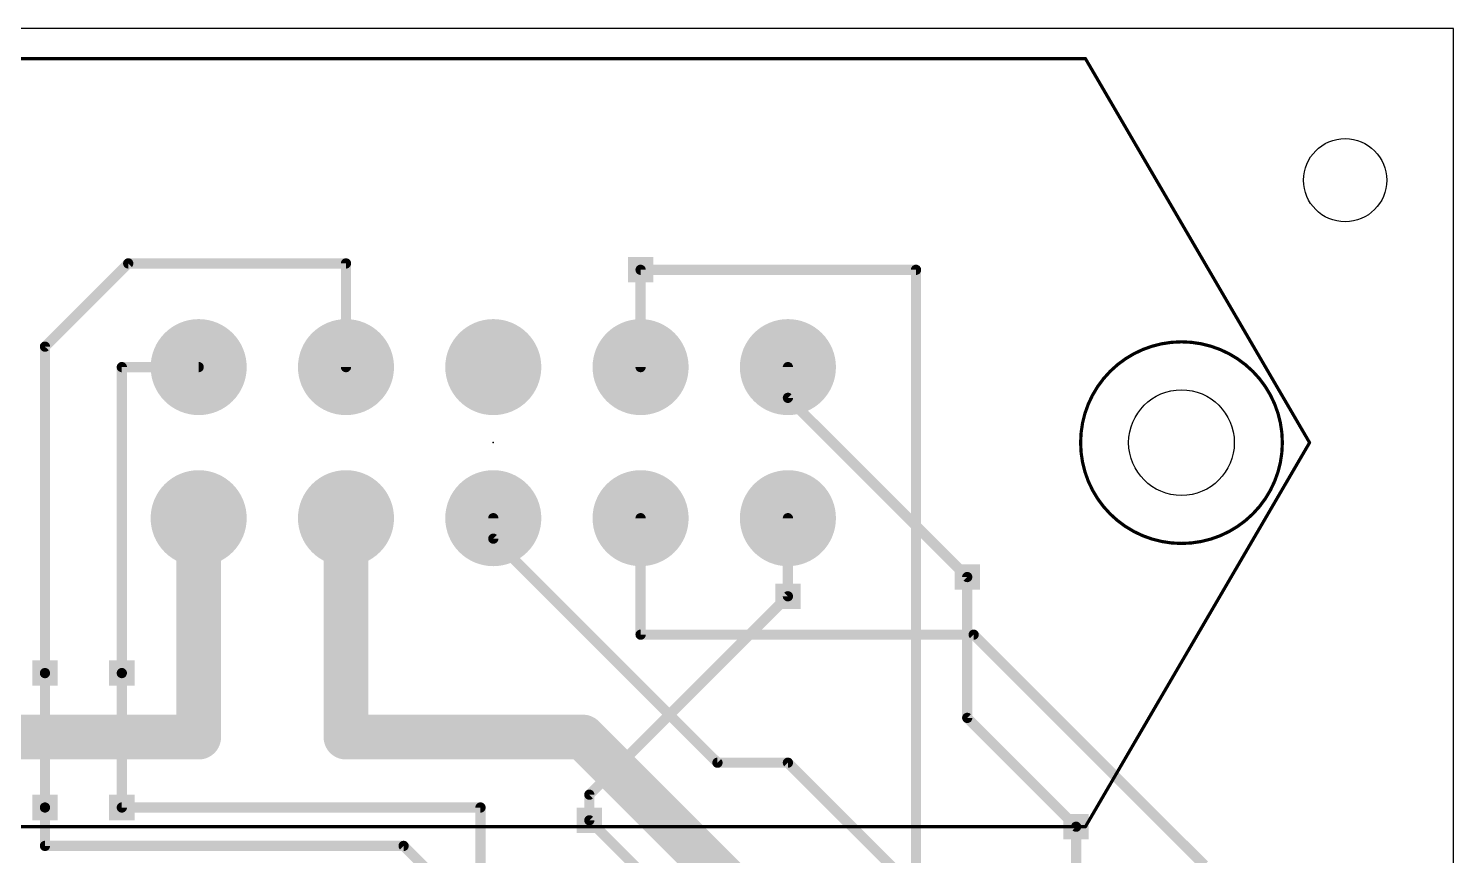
# Model space of a CAD drawing. Extents: x 0 to 107, y 0 to 139.
# Drawn here: x 50.7 to 107.2, y 106.6 to 139.4 of the extents above; entities that cross this region are included whole.
import ezdxf

# ---------------------------------------------------------------- set-up
doc = ezdxf.new("R2010")
doc.units = 0
for name, color, linetype in [('1', 14, 'CONTINUOUS'), ('16', 174, 'CONTINUOUS'), ('17', 94, 'CONTINUOUS'), ('18', 94, 'CONTINUOUS'), ('20', 178, 'CONTINUOUS'), ('21', 250, 'CONTINUOUS'), ('22', 250, 'CONTINUOUS'), ('24', 178, 'CONTINUOUS')]:
    doc.layers.add(name, color=color, linetype=linetype)

# ---------------------------------------------------------------- blocks, each defined once
blk = doc.blocks.new('ROUNDP')
at = {"const_width": 0.5}
blk.add_lwpolyline([(0, -0.25, 1), (0, 0.25, 1), (0, -0.25)], format="xyb", dxfattribs=at)
blk = doc.blocks.new('SQUAREV')
blk.add_solid([(-0.5, -0.5), (0.5, -0.5), (-0.5, 0.5), (0.5, 0.5)])

msp = doc.modelspace()

# ---------------------------------------------------------------- linework, layer by layer
at = {"layer": '1'}
for points, const_width in [([(51.308, 126.746), (54.61, 130.048)], 0.4064), ([(54.61, 130.048), (63.246, 130.048)], 0.4064), ([(63.246, 130.048), (63.246, 125.9332)], 0.4064), ([(74.93, 129.794), (74.93, 125.9332)], 0.4064), ([(51.308, 113.792), (51.308, 126.746)], 0.4064), ([(54.356, 113.792), (54.356, 125.9332)], 0.4064), ([(54.356, 125.9332), (57.404, 125.9332)], 0.4064), ([(80.772, 125.9332), (80.772, 124.714)], 0.4064), ([(80.772, 124.714), (87.884, 117.602)], 0.4064), ([(57.404, 119.9388), (57.404, 111.252)], 1.778), ([(63.246, 111.252), (63.246, 119.9388)], 1.778), ([(69.088, 119.9388), (69.088, 119.126)], 0.4064), ([(74.93, 115.316), (74.93, 119.9388)], 0.4064), ([(80.772, 116.84), (80.772, 119.9388)], 0.4064), ([(69.088, 119.126), (77.978, 110.236)], 0.4064), ([(88.138, 115.316), (74.93, 115.316)], 0.4064), ([(97.282, 106.172), (88.138, 115.316)], 0.4064), ([(57.404, 111.252), (46.482, 111.252)], 1.778), ([(72.644, 111.252), (63.246, 111.252)], 1.778), ([(78.74, 105.156), (72.644, 111.252)], 1.778), ([(77.978, 110.236), (80.772, 110.236)], 0.4064), ([(80.772, 110.236), (89.408, 101.6)], 0.4064), ([(51.308, 106.934), (51.308, 108.458)], 0.4064), ([(68.58, 108.458), (54.356, 108.458)], 0.4064), ([(68.58, 98.552), (68.58, 108.458)], 0.4064), ([(76.708, 104.14), (72.898, 107.95)], 0.4064), ([(92.202, 107.696), (92.202, 104.394)], 0.4064), ([(65.532, 106.934), (51.308, 106.934)], 0.4064), ([(67.564, 104.902), (65.532, 106.934)], 0.4064)]:
    msp.add_lwpolyline(points, dxfattribs=dict(at, const_width=const_width))
for points, const_width in [([(54.61, 130.1496, 1), (54.61, 129.9464)], 0.2032), ([(54.6818, 129.9762, 1), (54.5382, 130.1198)], 0.2032), ([(63.3476, 130.048, 1), (63.1444, 130.048)], 0.2032), ([(63.246, 129.9464, 1), (63.246, 130.1496)], 0.2032), ([(75.0316, 129.794, 1), (74.8284, 129.794)], 0.2032), ([(51.4096, 126.746, 1), (51.2064, 126.746)], 0.2032), ([(51.2362, 126.8178, 1), (51.3798, 126.6742)], 0.2032), ([(54.4576, 125.9332, 1), (54.2544, 125.9332)], 0.2032), ([(54.356, 126.0348, 1), (54.356, 125.8316)], 0.2032), ([(57.404, 125.8316, 1), (57.404, 126.0348)], 0.2032), ([(63.1444, 125.9332, 1), (63.3476, 125.9332)], 0.2032), ([(74.8284, 125.9332, 1), (75.0316, 125.9332)], 0.2032), ([(80.8736, 125.9332, 1), (80.6704, 125.9332)], 0.2032), ([(80.8438, 124.7858, 1), (80.7002, 124.6422)], 0.2032), ([(80.6704, 124.714, 1), (80.8736, 124.714)], 0.2032), ([(57.8485, 119.9388, 1), (56.9595, 119.9388)], 0.889), ([(63.6905, 119.9388, 1), (62.8015, 119.9388)], 0.889), ([(69.1896, 119.9388, 1), (68.9864, 119.9388)], 0.2032), ([(75.0316, 119.9388, 1), (74.8284, 119.9388)], 0.2032), ([(80.8736, 119.9388, 1), (80.6704, 119.9388)], 0.2032), ([(69.1598, 119.1978, 1), (69.0162, 119.0542)], 0.2032), ([(68.9864, 119.126, 1), (69.1896, 119.126)], 0.2032), ([(87.8122, 117.5302, 1), (87.9558, 117.6738)], 0.2032), ([(80.6704, 116.84, 1), (80.8736, 116.84)], 0.2032), ([(74.93, 115.4176, 1), (74.93, 115.2144)], 0.2032), ([(74.8284, 115.316, 1), (75.0316, 115.316)], 0.2032), ([(88.2098, 115.3878, 1), (88.0662, 115.2442)], 0.2032), ([(88.138, 115.2144, 1), (88.138, 115.4176)], 0.2032), ([(51.2064, 113.792, 1), (51.4096, 113.792)], 0.2032), ([(54.2544, 113.792, 1), (54.4576, 113.792)], 0.2032), ([(57.404, 110.8075, 1), (57.404, 111.6965)], 0.889), ([(63.246, 111.6965, 1), (63.246, 110.8075)], 0.889), ([(72.9583, 111.5663, 1), (72.3297, 110.9377)], 0.889), ([(72.644, 110.8075, 1), (72.644, 111.6965)], 0.889), ([(56.9595, 111.252, 1), (57.8485, 111.252)], 0.889), ([(62.8015, 111.252, 1), (63.6905, 111.252)], 0.889), ([(77.978, 110.3376, 1), (77.978, 110.1344)], 0.2032), ([(77.9062, 110.1642, 1), (78.0498, 110.3078)], 0.2032), ([(80.8438, 110.3078, 1), (80.7002, 110.1642)], 0.2032), ([(80.772, 110.1344, 1), (80.772, 110.3376)], 0.2032), ([(51.4096, 108.458, 1), (51.2064, 108.458)], 0.2032), ([(54.356, 108.5596, 1), (54.356, 108.3564)], 0.2032), ([(68.6816, 108.458, 1), (68.4784, 108.458)], 0.2032), ([(68.58, 108.3564, 1), (68.58, 108.5596)], 0.2032), ([(72.9698, 108.0218, 1), (72.8262, 107.8782)], 0.2032), ([(92.3036, 107.696, 1), (92.1004, 107.696)], 0.2032), ([(51.308, 107.0356, 1), (51.308, 106.8324)], 0.2032), ([(51.2064, 106.934, 1), (51.4096, 106.934)], 0.2032), ([(65.6038, 107.0058, 1), (65.4602, 106.8622)], 0.2032), ([(65.532, 106.8324, 1), (65.532, 107.0356)], 0.2032)]:
    msp.add_lwpolyline(points, format="xyb", dxfattribs=dict(at, const_width=const_width))
at = {"layer": '16', "const_width": 0.4064}
for points in [[(85.852, 129.794), (74.93, 129.794)], [(85.852, 105.664), (85.852, 129.794)], [(87.884, 117.602), (87.884, 112.014)], [(72.898, 108.966), (80.772, 116.84)], [(51.308, 108.458), (51.308, 113.792)], [(54.356, 108.458), (54.356, 113.792)], [(87.884, 112.014), (92.202, 107.696)], [(72.898, 107.95), (72.898, 108.966)]]:
    msp.add_lwpolyline(points, dxfattribs=at)
at = {"layer": '16', "const_width": 0.2032}
for points in [[(74.93, 129.8956, 1), (74.93, 129.6924)], [(85.9536, 129.794, 1), (85.7504, 129.794)], [(85.852, 129.6924, 1), (85.852, 129.8956)], [(87.9856, 117.602, 1), (87.7824, 117.602)], [(80.8438, 116.7682, 1), (80.7002, 116.9118)], [(51.4096, 113.792, 1), (51.2064, 113.792)], [(54.4576, 113.792, 1), (54.2544, 113.792)], [(87.7824, 112.014, 1), (87.9856, 112.014)], [(87.9558, 112.0858, 1), (87.8122, 111.9422)], [(72.9996, 108.966, 1), (72.7964, 108.966)], [(72.8262, 109.0378, 1), (72.9698, 108.8942)], [(51.2064, 108.458, 1), (51.4096, 108.458)], [(54.2544, 108.458, 1), (54.4576, 108.458)], [(72.7964, 107.95, 1), (72.9996, 107.95)], [(92.1302, 107.6242, 1), (92.2738, 107.7678)]]:
    msp.add_lwpolyline(points, format="xyb", dxfattribs=at)
at = {"layer": '20'}
for p, q in [((107.168, 139.37), (0, 139.37)), ((107.168, 0), (107.168, 139.37))]:
    msp.add_line(p, q, dxfattribs=at)
for centre, radius in [((102.87, 133.35), 1.65), ((96.3803, 122.936), 2.0955)]:
    msp.add_circle(centre, radius, dxfattribs=at)
at = {"layer": '21', "const_width": 0.127}
msp.add_lwpolyline([(96.3803, 118.936, 1), (96.3803, 126.936, 1), (96.3803, 118.936)], format="xyb", dxfattribs=at)
at = {"layer": '22', "const_width": 0.127}
for points in [[(45.6057, 138.176), (92.5703, 138.176)], [(92.5703, 138.176), (101.4603, 122.936)], [(92.5703, 107.696), (101.4603, 122.936)], [(45.6057, 107.696), (92.5703, 107.696)]]:
    msp.add_lwpolyline(points, dxfattribs=at)
at = {"layer": '22'}
for points, const_width in [([(92.5977, 138.192, 1), (92.5429, 138.16)], 0.0635), ([(92.5703, 138.1443, 1), (92.5703, 138.2078)], 0.0635), ([(96.3803, 118.936, 1), (96.3803, 126.936, 1), (96.3803, 118.936)], 0.127), ([(101.4877, 122.92, 1), (101.4329, 122.952)], 0.0635), ([(101.4329, 122.92, 1), (101.4877, 122.952)], 0.0635), ([(92.5429, 107.712, 1), (92.5977, 107.68)], 0.0635), ([(92.5703, 107.6643, 1), (92.5703, 107.7278)], 0.0635)]:
    msp.add_lwpolyline(points, format="xyb", dxfattribs=dict(at, const_width=const_width))
at = {"layer": '24'}
msp.add_point((69.088, 122.936), dxfattribs=at)

# ---------------------------------------------------------------- block references
at = {"layer": '17', "xscale": 3.81, "yscale": 3.81}
for p in [(57.404, 125.9332), (57.404, 125.9332), (63.246, 125.9332), (63.246, 125.9332), (69.088, 125.9332), (69.088, 125.9332), (74.93, 125.9332), (74.93, 125.9332), (80.772, 125.9332), (80.772, 125.9332), (57.404, 119.9388), (57.404, 119.9388), (63.246, 119.9388), (63.246, 119.9388), (69.088, 119.9388), (69.088, 119.9388), (74.93, 119.9388), (74.93, 119.9388), (80.772, 119.9388), (80.772, 119.9388)]:
    msp.add_blockref('ROUNDP', p, dxfattribs=at)
at = {"layer": '18', "xscale": 1.0064, "yscale": 1.0064}
for p in [(74.93, 129.794), (74.93, 129.794), (87.884, 117.602), (87.884, 117.602), (80.772, 116.84), (80.772, 116.84), (51.308, 113.792), (51.308, 113.792), (54.356, 113.792), (54.356, 113.792), (51.308, 108.458), (51.308, 108.458), (54.356, 108.458), (54.356, 108.458), (72.898, 107.95), (72.898, 107.95), (92.202, 107.696), (92.202, 107.696)]:
    msp.add_blockref('SQUAREV', p, dxfattribs=at)

doc.saveas('drawing.dxf')
